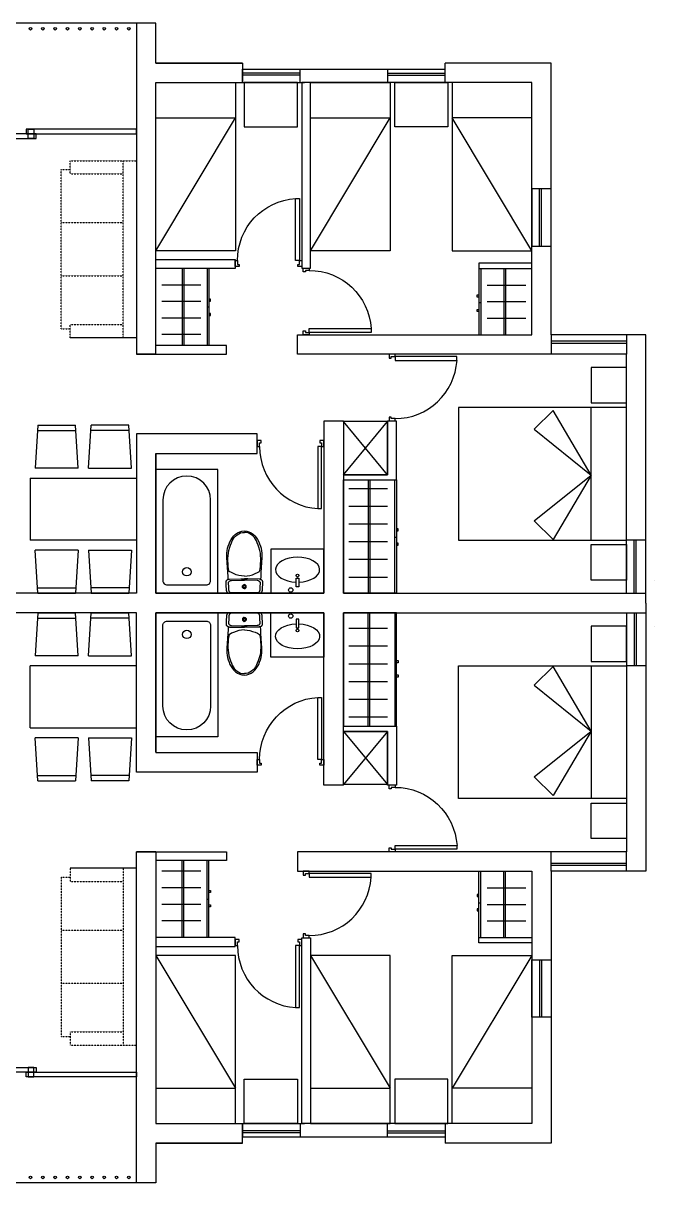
# Model space of a CAD drawing. Header units: inches. Extents: x -1960 to 5063, y 53 to 5870.
# Drawn here: x 4059 to 4773, y 2011 to 3321 of the extents above; entities that cross this region are included whole.
import ezdxf

# ---------------------------------------------------------------- set-up
doc = ezdxf.new("R2010")
doc.units = ezdxf.units.IN
doc.header["$MEASUREMENT"] = 0
doc.linetypes.add('HIDDEN', pattern=[0.375, 0.25, -0.125])
for name, color, linetype in [('01 BLOQUES MUEBLES', 1, 'Continuous'), ('01 MUROS', 7, 'Continuous'), ('01 PUERTAS Y VENTANAS', 246, 'Continuous')]:
    doc.layers.add(name, color=color, linetype=linetype)

# ---------------------------------------------------------------- blocks, each defined once
blk = doc.blocks.new('*U28')
at = {"layer": '01 PUERTAS Y VENTANAS'}
for points in [[(1557.2, 4993.3), (1560.2, 4993.3), (1560.2, 4998.2), (1562.2, 4998.2), (1562.2, 5000.8), (1557.2, 5000.8)], [(1638.2, 4915.3), (1638.2, 4993.3), (1633.5, 4993.3), (1633.5, 4915.3)], [(1638.2, 4993.3), (1641.2, 4993.3), (1641.2, 5000.8), (1636.2, 5000.8), (1636.2, 4998.2), (1638.2, 4998.2)]]:
    blk.add_lwpolyline(points, close=True, dxfattribs=at)
at = {"layer": '01 PUERTAS Y VENTANAS', "color": 8}
blk.add_arc((1638.5, 4993.4), 78.3, 180.0842, 266.3535, dxfattribs=at)
blk = doc.blocks.new('*U27')
at = {"layer": '01 PUERTAS Y VENTANAS'}
for points in [[(1648.7, 4997.8), (1648.7, 5000.8), (1641.2, 5000.8), (1641.2, 4995.8), (1643.8, 4995.8), (1643.8, 4997.8)], [(1726.7, 4997.8), (1648.7, 4997.8), (1648.7, 4993.1), (1726.7, 4993.1)], [(1648.7, 4916.8), (1648.7, 4919.8), (1643.8, 4919.8), (1643.8, 4921.8), (1641.2, 4921.8), (1641.2, 4916.8)]]:
    blk.add_lwpolyline(points, close=True, dxfattribs=at)
at = {"layer": '01 PUERTAS Y VENTANAS', "color": 8}
blk.add_arc((1648.6, 4998.1), 78.3, 270.0842, 356.3535, dxfattribs=at)
blk = doc.blocks.new('*U23')
at = {"layer": '01 PUERTAS Y VENTANAS'}
for points in [[(1557.2, 4993.3), (1560.2, 4993.3), (1560.2, 4998.2), (1562.2, 4998.2), (1562.2, 5000.8), (1557.2, 5000.8)], [(1638.2, 4915.3), (1638.2, 4993.3), (1633.5, 4993.3), (1633.5, 4915.3)], [(1638.2, 4993.3), (1641.2, 4993.3), (1641.2, 5000.8), (1636.2, 5000.8), (1636.2, 4998.2), (1638.2, 4998.2)]]:
    blk.add_lwpolyline(points, close=True, dxfattribs=at)
at = {"layer": '01 PUERTAS Y VENTANAS', "color": 8}
blk.add_arc((1638.5, 4993.4), 78.3, 180.0842, 266.3535, dxfattribs=at)

msp = doc.modelspace()

# ---------------------------------------------------------------- linework, layer by layer
at = {"color": 7, "ltscale": 4}
for p, q in [((4420.6, 2871.2), (4420.6, 2676.6)), ((4420.6, 2460), (4420.6, 2654.6))]:
    msp.add_line(p, q, dxfattribs=at)
at = {"layer": '01 BLOQUES MUEBLES', "color": 7}
for p, q in [((4308.6, 3253.6), (4308.6, 3203.6)), ((4368.6, 3253.6), (4308.6, 3253.6)), ((4368.6, 3203.6), (4368.6, 3253.6)), ((4478.6, 3203.6), (4478.6, 3253.6)), ((4478.6, 3253.6), (4538.6, 3253.6)), ((4538.6, 3253.6), (4538.6, 3203.6)), ((4308.6, 3203.6), (4368.6, 3203.6)), ((4538.6, 3203.6), (4478.6, 3203.6)), ((4186.6, 3165.3), (4186.6, 2965.3)), ((4266.5, 3043.6), (4266.5, 2956.6)), ((4268.6, 3043.6), (4268.6, 2956.6)), ((4573.6, 3043.6), (4573.6, 2968.6)), ((4575.8, 3043.6), (4575.8, 2968.6)), ((4186.6, 2965.3), (4111.6, 2965.3)), ((4657.6, 2883.2), (4636.4, 2862)), ((4700.6, 2810.2), (4657.6, 2883.2)), ((4420.6, 2870.6), (4420.6, 2810.6)), ((4470.6, 2870.6), (4420.6, 2870.6)), ((4420.6, 2810.6), (4470.6, 2870.6)), ((4470.6, 2810.6), (4420.6, 2870.6)), ((4470.6, 2810.6), (4470.6, 2870.6)), ((4075.3, 2866.6), (4072.3, 2818.1)), ((4075.3, 2866.6), (4117.8, 2866.6)), ((4075.3, 2860.6), (4117.8, 2860.6)), ((4120.9, 2818.1), (4117.8, 2866.6)), ((4132.4, 2818.1), (4135.5, 2866.6)), ((4178, 2866.6), (4135.5, 2866.6)), ((4178, 2860.6), (4135.5, 2860.6)), ((4181, 2818.1), (4178, 2866.6)), ((4636.4, 2862), (4700.6, 2810.2)), ((4120.9, 2818.1), (4072.3, 2818.1)), ((4132.4, 2818.1), (4181, 2818.1)), ((4066.6, 2806.6), (4066.6, 2736.6)), ((4066.6, 2806.6), (4186.6, 2806.6)), ((4420.6, 2810.6), (4470.6, 2810.6)), ((4420.7, 2676.6), (4420.6, 2804.6)), ((4420.6, 2804.6), (4480.6, 2804.6)), ((4480.6, 2804.6), (4480.7, 2676.6)), ((4636.4, 2758.4), (4700.6, 2810.2)), ((4700.6, 2810.2), (4657.6, 2737.2)), ((4657.6, 2737.2), (4636.4, 2758.4)), ((4293.7, 2737.3), (4295.2, 2739.5)), ((4295.2, 2739.5), (4296.9, 2741.6)), ((4296, 2737.7), (4297.3, 2739.6)), ((4296.9, 2741.6), (4298.8, 2743.4)), ((4297.3, 2739.6), (4298.8, 2741.3)), ((4298.8, 2743.4), (4301.1, 2745)), ((4298.8, 2741.3), (4300.5, 2742.7)), ((4300.5, 2742.7), (4302.4, 2743.8)), ((4301.1, 2745), (4303.4, 2746.2)), ((4302.4, 2743.8), (4304.4, 2744.8)), ((4303.4, 2746.2), (4306, 2746.9)), ((4304.4, 2744.8), (4306.5, 2745.3)), ((4306, 2746.9), (4308.7, 2747.1)), ((4306.5, 2745.3), (4308.7, 2745.4)), ((4308.7, 2747.1), (4311.3, 2746.9)), ((4310.8, 2745.3), (4308.7, 2745.4)), ((4312.9, 2744.8), (4310.8, 2745.3)), ((4311.3, 2746.9), (4313.9, 2746.2)), ((4315, 2743.8), (4312.9, 2744.8)), ((4313.9, 2746.2), (4316.3, 2745)), ((4316.9, 2742.7), (4315, 2743.8)), ((4316.3, 2745), (4318.5, 2743.4)), ((4318.6, 2741.3), (4316.9, 2742.7)), ((4318.5, 2743.4), (4320.4, 2741.6)), ((4320.1, 2739.6), (4318.6, 2741.3)), ((4321.3, 2737.7), (4320.1, 2739.6)), ((4320.4, 2741.6), (4322.2, 2739.5)), ((4322.2, 2739.5), (4323.6, 2737.2)), ((4186.6, 2736.6), (4066.6, 2736.6)), ((4120.9, 2725.2), (4072.3, 2725.2)), ((4075.3, 2676.6), (4072.3, 2725.2)), ((4120.9, 2725.2), (4117.8, 2676.6)), ((4132.4, 2725.2), (4135.5, 2676.6)), ((4132.4, 2725.2), (4181, 2725.2)), ((4181, 2725.2), (4178, 2676.6)), ((4289.3, 2724.7), (4289.8, 2727.4)), ((4289.8, 2727.4), (4290.5, 2729.9)), ((4290.5, 2729.9), (4291.4, 2732.5)), ((4290.6, 2721.8), (4291.3, 2725.1)), ((4291.3, 2725.1), (4292.2, 2728.6)), ((4291.4, 2732.5), (4292.4, 2734.9)), ((4292.2, 2728.6), (4293.1, 2731.1)), ((4292.4, 2734.9), (4293.7, 2737.3)), ((4293.1, 2731.1), (4294.1, 2733.5)), ((4294.1, 2733.5), (4295, 2735.7)), ((4295, 2735.7), (4296, 2737.7)), ((4322.3, 2735.7), (4321.3, 2737.7)), ((4323.2, 2733.5), (4322.3, 2735.7)), ((4324.2, 2731.1), (4323.2, 2733.5)), ((4323.6, 2737.2), (4324.9, 2734.9)), ((4325.1, 2728.6), (4324.2, 2731.1)), ((4324.9, 2734.9), (4325.9, 2732.4)), ((4326.1, 2725.1), (4325.1, 2728.6)), ((4325.9, 2732.4), (4326.8, 2729.9)), ((4326.8, 2721.8), (4326.1, 2725.1)), ((4326.8, 2729.9), (4327.5, 2727.4)), ((4327.5, 2727.4), (4328, 2724.7)), ((4338.6, 2726.6), (4338.6, 2676.6)), ((4398.6, 2726.6), (4338.6, 2726.6)), ((4398.6, 2676.6), (4398.6, 2726.6)), ((4288.9, 2719.4), (4289, 2722.1)), ((4288.9, 2716.7), (4288.9, 2719.4)), ((4289.2, 2711.2), (4288.9, 2716.7)), ((4289, 2722.1), (4289.3, 2724.7)), ((4290, 2716), (4290.2, 2719)), ((4290, 2713.1), (4290, 2716)), ((4290.2, 2710.1), (4290, 2713.1)), ((4290.2, 2719), (4290.6, 2721.8)), ((4327.1, 2719), (4326.8, 2721.8)), ((4327.3, 2716), (4327.1, 2719)), ((4327.1, 2710.1), (4327.3, 2713.1)), ((4327.3, 2713.1), (4327.3, 2716)), ((4328, 2724.7), (4328.3, 2722.1)), ((4328.4, 2716.7), (4328.2, 2711.2)), ((4328.3, 2722.1), (4328.4, 2719.4)), ((4328.4, 2719.4), (4328.4, 2716.7)), ((4289.7, 2705.7), (4289.2, 2711.2)), ((4290, 2700.3), (4289.7, 2705.7)), ((4290.2, 2695.7), (4290, 2700.3)), ((4290.5, 2707), (4290.2, 2710.1)), ((4290.9, 2704.1), (4290.5, 2707)), ((4291.5, 2701.4), (4290.9, 2704.1)), ((4294, 2699.9), (4291.5, 2701.4)), ((4296.3, 2698.8), (4294, 2699.9)), ((4299.4, 2697.6), (4296.3, 2698.8)), ((4317.9, 2697.6), (4321, 2698.8)), ((4321, 2698.8), (4323.4, 2699.9)), ((4323.4, 2699.9), (4325.8, 2701.4)), ((4325.8, 2701.4), (4326.4, 2704.1)), ((4326.4, 2704.1), (4326.8, 2707)), ((4326.8, 2707), (4327.1, 2710.1)), ((4327.3, 2700.2), (4327.2, 2695.7)), ((4327.6, 2705.6), (4327.3, 2700.2)), ((4328.2, 2711.2), (4327.6, 2705.6)), ((4288, 2689.8), (4288.1, 2690)), ((4288.1, 2687.8), (4288, 2689.8)), ((4288.1, 2690.3), (4288.3, 2690.6)), ((4288.1, 2690), (4288.1, 2690.3)), ((4288.2, 2685.8), (4288.1, 2687.8)), ((4288.3, 2683.9), (4288.2, 2685.8)), ((4288.3, 2690.6), (4288.5, 2690.9)), ((4288.5, 2690.9), (4288.7, 2691.2)), ((4288.7, 2691.2), (4289, 2691.5)), ((4289, 2691.5), (4289.4, 2691.7)), ((4289.4, 2691.7), (4289.7, 2692)), ((4289.7, 2692), (4290.1, 2692.2)), ((4290.1, 2692.2), (4290.3, 2692.2)), ((4290.3, 2692.2), (4290.2, 2695.7)), ((4290.3, 2692.2), (4290.8, 2692.4)), ((4290.8, 2692.4), (4291.2, 2692.6)), ((4290.8, 2688.6), (4290.9, 2688.8)), ((4290.9, 2686.9), (4290.8, 2688.6)), ((4290.9, 2689), (4291, 2689.3)), ((4290.9, 2688.8), (4290.9, 2689)), ((4291, 2685.2), (4290.9, 2686.9)), ((4291, 2689.3), (4291.2, 2689.6)), ((4291.2, 2692.6), (4291.7, 2692.7)), ((4291.2, 2689.6), (4291.4, 2689.8)), ((4291.4, 2689.8), (4291.7, 2690.1)), ((4291.7, 2692.7), (4292, 2692.7)), ((4291.7, 2690.1), (4292, 2690.3)), ((4292, 2692.7), (4304.8, 2693.1)), ((4292, 2690.3), (4292.3, 2690.5)), ((4292.3, 2690.5), (4292.6, 2690.7)), ((4292.6, 2690.7), (4292.8, 2690.7)), ((4292.8, 2690.7), (4293.2, 2690.9)), ((4293.2, 2690.9), (4293.6, 2691)), ((4293.6, 2691), (4294, 2691.1)), ((4294, 2691.1), (4294.2, 2691.2)), ((4294.2, 2691.2), (4305.3, 2691.5)), ((4302.5, 2696.8), (4299.4, 2697.6)), ((4305.5, 2696.3), (4302.5, 2696.8)), ((4304.8, 2693.1), (4308.7, 2693.1)), ((4305.3, 2691.5), (4308.7, 2691.5)), ((4308.7, 2696.1), (4305.5, 2696.3)), ((4306.9, 2685.5), (4307.3, 2685.9)), ((4307.3, 2685.9), (4307.7, 2686.1)), ((4307.7, 2686.1), (4308.1, 2686.3)), ((4308.1, 2686.3), (4308.6, 2686.4)), ((4308.7, 2696.1), (4311.8, 2696.3)), ((4312.5, 2693.1), (4308.7, 2693.1)), ((4312, 2691.5), (4308.7, 2691.5)), ((4309.2, 2686.3), (4308.6, 2686.4)), ((4309.6, 2686.1), (4309.2, 2686.3)), ((4310, 2685.9), (4309.6, 2686.1)), ((4310.4, 2685.5), (4310, 2685.9)), ((4311.8, 2696.3), (4314.8, 2696.8)), ((4323.1, 2691.2), (4312, 2691.5)), ((4325.3, 2692.7), (4312.5, 2693.1)), ((4314.8, 2696.8), (4317.9, 2697.6)), ((4323.3, 2691.1), (4323.1, 2691.2)), ((4323.7, 2691), (4323.3, 2691.1)), ((4324.1, 2690.9), (4323.7, 2691)), ((4324.5, 2690.7), (4324.1, 2690.9)), ((4324.5, 2690.7), (4324.7, 2690.7)), ((4324.7, 2690.7), (4325, 2690.5)), ((4325, 2690.5), (4325.3, 2690.3)), ((4325.6, 2692.7), (4325.3, 2692.7)), ((4325.3, 2690.3), (4325.6, 2690.1)), ((4326.1, 2692.6), (4325.6, 2692.7)), ((4325.6, 2690.1), (4325.9, 2689.8)), ((4325.9, 2689.8), (4326.1, 2689.5)), ((4326.5, 2692.4), (4326.1, 2692.6)), ((4326.1, 2689.5), (4326.3, 2689.3)), ((4326.3, 2689.3), (4326.4, 2689)), ((4326.4, 2686.9), (4326.3, 2685.2)), ((4326.4, 2689), (4326.4, 2688.8)), ((4326.4, 2688.8), (4326.5, 2688.6)), ((4326.5, 2688.6), (4326.4, 2686.9)), ((4327, 2692.2), (4326.5, 2692.4)), ((4327.2, 2695.7), (4327, 2692.2)), ((4327, 2692.2), (4327.2, 2692.2)), ((4327.2, 2692.2), (4327.6, 2692)), ((4327.6, 2692), (4327.9, 2691.7)), ((4327.9, 2691.7), (4328.3, 2691.5)), ((4328.3, 2691.5), (4328.6, 2691.2)), ((4328.6, 2691.2), (4328.8, 2690.9)), ((4328.8, 2690.9), (4329, 2690.6)), ((4329, 2690.6), (4329.2, 2690.3)), ((4329.1, 2685.8), (4329, 2683.9)), ((4329.2, 2687.8), (4329.1, 2685.8)), ((4329.2, 2690.3), (4329.2, 2690)), ((4329.2, 2690), (4329.3, 2689.8)), ((4329.3, 2689.8), (4329.2, 2687.8)), ((4367.3, 2683.8), (4367.3, 2693.8)), ((4367.3, 2693.8), (4370.3, 2693.8)), ((4370.3, 2693.8), (4370.3, 2683.8)), ((4075.3, 2682.7), (4117.8, 2682.7)), ((4075.3, 2676.6), (4117.8, 2676.6)), ((4178, 2682.7), (4135.5, 2682.7)), ((4135.5, 2676.6), (4178, 2676.6)), ((4288.4, 2681.9), (4288.3, 2683.9)), ((4288.5, 2679.9), (4288.4, 2681.9)), ((4288.5, 2679.6), (4288.5, 2679.9)), ((4288.6, 2679.3), (4288.5, 2679.6)), ((4288.7, 2679), (4288.6, 2679.3)), ((4288.8, 2678.7), (4288.7, 2679)), ((4289, 2678.4), (4288.8, 2678.7)), ((4289.1, 2678.1), (4289, 2678.4)), ((4289.3, 2677.7), (4289.1, 2678.1)), ((4289.6, 2677.4), (4289.3, 2677.7)), ((4290, 2677.1), (4289.6, 2677.4)), ((4290.3, 2676.9), (4290, 2677.1)), ((4290.6, 2676.8), (4290.3, 2676.9)), ((4291, 2676.7), (4290.6, 2676.8)), ((4291.1, 2683.5), (4291, 2685.2)), ((4291.3, 2676.7), (4291, 2676.7)), ((4291.1, 2681.8), (4291.1, 2683.5)), ((4291.2, 2680.1), (4291.1, 2681.8)), ((4291.3, 2679.8), (4291.2, 2680.1)), ((4291.3, 2679.6), (4291.3, 2679.8)), ((4291.4, 2679.3), (4291.3, 2679.6)), ((4291.6, 2676.7), (4291.3, 2676.7)), ((4291.5, 2679.1), (4291.4, 2679.3)), ((4291.6, 2678.8), (4291.5, 2679.1)), ((4291.8, 2678.5), (4291.6, 2678.8)), ((4291.9, 2676.6), (4291.6, 2676.7)), ((4292, 2678.2), (4291.8, 2678.5)), ((4308.6, 2676.6), (4291.9, 2676.6)), ((4292.2, 2677.9), (4292, 2678.2)), ((4292.5, 2677.6), (4292.2, 2677.9)), ((4292.8, 2677.4), (4292.5, 2677.6)), ((4293.1, 2677.3), (4292.8, 2677.4)), ((4293.4, 2677.3), (4293.1, 2677.3)), ((4293.6, 2677.3), (4293.4, 2677.3)), ((4293.9, 2677.3), (4293.6, 2677.3)), ((4294.2, 2677.2), (4293.9, 2677.3)), ((4308.6, 2677.2), (4294.2, 2677.2)), ((4306.4, 2684.1), (4306.5, 2684.6)), ((4306.5, 2683.6), (4306.4, 2684.1)), ((4306.5, 2684.6), (4306.6, 2685.1)), ((4306.6, 2683.2), (4306.5, 2683.6)), ((4306.6, 2685.1), (4306.9, 2685.5)), ((4306.9, 2682.7), (4306.6, 2683.2)), ((4307.3, 2682.4), (4306.9, 2682.7)), ((4307.7, 2682.1), (4307.3, 2682.4)), ((4307.4, 2684.5), (4307.6, 2684.8)), ((4307.4, 2684.1), (4307.4, 2684.5)), ((4307.4, 2683.8), (4307.4, 2684.1)), ((4307.6, 2683.4), (4307.4, 2683.8)), ((4307.6, 2684.8), (4307.9, 2685.1)), ((4307.9, 2683.1), (4307.6, 2683.4)), ((4308.1, 2681.9), (4307.7, 2682.1)), ((4307.9, 2685.1), (4308.2, 2685.3)), ((4308.3, 2682.9), (4307.9, 2683.1)), ((4308.6, 2681.9), (4308.1, 2681.9)), ((4308.2, 2685.3), (4308.6, 2685.4)), ((4308.6, 2682.9), (4308.3, 2682.9)), ((4308.6, 2682.9), (4309, 2682.9)), ((4308.6, 2681.9), (4309.2, 2681.9)), ((4323.1, 2677.2), (4308.6, 2677.2)), ((4325.4, 2676.6), (4308.6, 2676.6)), ((4309.1, 2685.3), (4308.6, 2685.4)), ((4309, 2682.9), (4309.4, 2683.1)), ((4309.4, 2685.1), (4309.1, 2685.3)), ((4309.2, 2681.9), (4309.6, 2682.1)), ((4309.7, 2684.8), (4309.4, 2685.1)), ((4309.4, 2683.1), (4309.7, 2683.4)), ((4309.6, 2682.1), (4310, 2682.4)), ((4309.9, 2684.5), (4309.7, 2684.8)), ((4309.7, 2683.4), (4309.9, 2683.8)), ((4309.9, 2684.1), (4309.9, 2684.5)), ((4309.9, 2683.8), (4309.9, 2684.1)), ((4310, 2682.4), (4310.4, 2682.7)), ((4310.7, 2685.1), (4310.4, 2685.5)), ((4310.4, 2682.7), (4310.7, 2683.2)), ((4310.8, 2684.6), (4310.7, 2685.1)), ((4310.7, 2683.2), (4310.8, 2683.6)), ((4310.9, 2684.1), (4310.8, 2684.6)), ((4310.8, 2683.6), (4310.9, 2684.1)), ((4323.4, 2677.2), (4323.1, 2677.2)), ((4323.7, 2677.3), (4323.4, 2677.2)), ((4323.9, 2677.3), (4323.7, 2677.3)), ((4324.2, 2677.3), (4323.9, 2677.3)), ((4324.5, 2677.4), (4324.2, 2677.3)), ((4324.8, 2677.6), (4324.5, 2677.4)), ((4325.1, 2677.9), (4324.8, 2677.6)), ((4325.3, 2678.2), (4325.1, 2677.9)), ((4325.5, 2678.5), (4325.3, 2678.2)), ((4325.7, 2676.6), (4325.4, 2676.6)), ((4325.7, 2678.8), (4325.5, 2678.5)), ((4325.8, 2679), (4325.7, 2678.8)), ((4326, 2676.7), (4325.7, 2676.6)), ((4325.9, 2679.3), (4325.8, 2679)), ((4326, 2679.6), (4325.9, 2679.3)), ((4326.1, 2680.1), (4326, 2679.8)), ((4326, 2679.8), (4326, 2679.6)), ((4326.3, 2676.7), (4326, 2676.7)), ((4326.2, 2681.8), (4326.1, 2680.1)), ((4326.3, 2685.2), (4326.2, 2683.5)), ((4326.2, 2683.5), (4326.2, 2681.8)), ((4326.7, 2676.7), (4326.3, 2676.7)), ((4327, 2676.9), (4326.7, 2676.7)), ((4327.3, 2677.1), (4327, 2676.9)), ((4327.7, 2677.4), (4327.3, 2677.1)), ((4328, 2677.7), (4327.7, 2677.4)), ((4328.2, 2678.1), (4328, 2677.7)), ((4328.3, 2678.4), (4328.2, 2678.1)), ((4328.5, 2678.7), (4328.3, 2678.4)), ((4328.6, 2679), (4328.5, 2678.7)), ((4328.7, 2679.3), (4328.6, 2679)), ((4328.8, 2679.6), (4328.7, 2679.3)), ((4328.9, 2681.9), (4328.8, 2679.9)), ((4328.8, 2679.9), (4328.8, 2679.6)), ((4329, 2683.9), (4328.9, 2681.9)), ((4338.6, 2676.6), (4398.6, 2676.6)), ((4368.8, 2683.8), (4367.3, 2683.8)), ((4370.3, 2683.8), (4368.8, 2683.8)), ((4480.7, 2676.6), (4420.7, 2676.6)), ((4075.3, 2654.6), (4072.3, 2606.1)), ((4075.3, 2654.6), (4117.8, 2654.6)), ((4075.3, 2648.6), (4117.8, 2648.6)), ((4120.9, 2606.1), (4117.8, 2654.6)), ((4132.4, 2606.1), (4135.5, 2654.6)), ((4135.5, 2654.6), (4178, 2654.6)), ((4178, 2648.6), (4135.5, 2648.6)), ((4181, 2606.1), (4178, 2654.6)), ((4288.3, 2647.4), (4288.2, 2645.4)), ((4288.4, 2649.4), (4288.3, 2647.4)), ((4288.5, 2651.3), (4288.4, 2649.4)), ((4288.6, 2651.9), (4288.5, 2651.6)), ((4288.5, 2651.6), (4288.5, 2651.3)), ((4288.7, 2652.2), (4288.6, 2651.9)), ((4288.8, 2652.5), (4288.7, 2652.2)), ((4289, 2652.8), (4288.8, 2652.5)), ((4289.1, 2653.2), (4289, 2652.8)), ((4289.3, 2653.5), (4289.1, 2653.2)), ((4289.6, 2653.8), (4289.3, 2653.5)), ((4290, 2654.2), (4289.6, 2653.8)), ((4290.3, 2654.4), (4290, 2654.2)), ((4290.6, 2654.5), (4290.3, 2654.4)), ((4291, 2654.6), (4290.6, 2654.5)), ((4291.3, 2654.6), (4291, 2654.6)), ((4291.1, 2647.8), (4291, 2646.1)), ((4291.2, 2651.2), (4291.1, 2649.5)), ((4291.1, 2649.5), (4291.1, 2647.8)), ((4291.3, 2651.4), (4291.2, 2651.2)), ((4291.6, 2654.6), (4291.3, 2654.6)), ((4291.4, 2651.9), (4291.3, 2651.7)), ((4291.3, 2651.7), (4291.3, 2651.4)), ((4291.5, 2652.2), (4291.4, 2651.9)), ((4291.6, 2652.5), (4291.5, 2652.2)), ((4291.9, 2654.6), (4291.6, 2654.6)), ((4291.8, 2652.8), (4291.6, 2652.5)), ((4292, 2653.1), (4291.8, 2652.8)), ((4308.6, 2654.6), (4291.9, 2654.6)), ((4292.2, 2653.3), (4292, 2653.1)), ((4292.5, 2653.6), (4292.2, 2653.3)), ((4292.8, 2653.8), (4292.5, 2653.6)), ((4293.1, 2653.9), (4292.8, 2653.8)), ((4293.4, 2654), (4293.1, 2653.9)), ((4293.6, 2654), (4293.4, 2654)), ((4293.9, 2654), (4293.6, 2654)), ((4294.2, 2654), (4293.9, 2654)), ((4308.6, 2654), (4294.2, 2654)), ((4306.5, 2647.6), (4306.4, 2647.1)), ((4306.4, 2647.1), (4306.5, 2646.6)), ((4306.6, 2648.1), (4306.5, 2647.6)), ((4306.5, 2646.6), (4306.6, 2646.2)), ((4306.9, 2648.5), (4306.6, 2648.1)), ((4307.3, 2648.9), (4306.9, 2648.5)), ((4307.7, 2649.1), (4307.3, 2648.9)), ((4307.6, 2647.9), (4307.4, 2647.5)), ((4307.4, 2647.5), (4307.4, 2647.1)), ((4307.4, 2647.1), (4307.4, 2646.7)), ((4307.4, 2646.7), (4307.6, 2646.4)), ((4307.9, 2648.1), (4307.6, 2647.9)), ((4307.6, 2646.4), (4307.9, 2646.1)), ((4308.1, 2649.3), (4307.7, 2649.1)), ((4308.3, 2648.3), (4307.9, 2648.1)), ((4308.6, 2649.4), (4308.1, 2649.3)), ((4308.6, 2648.4), (4308.3, 2648.3)), ((4325.4, 2654.6), (4308.6, 2654.6)), ((4323.1, 2654), (4308.6, 2654)), ((4308.6, 2649.4), (4309.2, 2649.3)), ((4308.6, 2648.4), (4309, 2648.3)), ((4309, 2648.3), (4309.4, 2648.1)), ((4309.2, 2649.3), (4309.6, 2649.1)), ((4309.4, 2648.1), (4309.7, 2647.9)), ((4309.7, 2646.4), (4309.4, 2646.1)), ((4309.6, 2649.1), (4310, 2648.9)), ((4309.7, 2647.9), (4309.9, 2647.5)), ((4309.9, 2646.7), (4309.7, 2646.4)), ((4309.9, 2647.5), (4309.9, 2647.1)), ((4309.9, 2647.1), (4309.9, 2646.7)), ((4310, 2648.9), (4310.4, 2648.5)), ((4310.4, 2648.5), (4310.7, 2648.1)), ((4310.7, 2648.1), (4310.8, 2647.6)), ((4310.8, 2646.6), (4310.7, 2646.2)), ((4310.8, 2647.6), (4310.9, 2647.1)), ((4310.9, 2647.1), (4310.8, 2646.6)), ((4323.4, 2654), (4323.1, 2654)), ((4323.7, 2654), (4323.4, 2654)), ((4323.9, 2654), (4323.7, 2654)), ((4324.2, 2653.9), (4323.9, 2654)), ((4324.5, 2653.8), (4324.2, 2653.9)), ((4324.8, 2653.6), (4324.5, 2653.8)), ((4325.1, 2653.3), (4324.8, 2653.6)), ((4325.3, 2653.1), (4325.1, 2653.3)), ((4325.5, 2652.8), (4325.3, 2653.1)), ((4325.7, 2654.6), (4325.4, 2654.6)), ((4325.7, 2652.5), (4325.5, 2652.8)), ((4326, 2654.6), (4325.7, 2654.6)), ((4325.8, 2652.2), (4325.7, 2652.5)), ((4325.9, 2651.9), (4325.8, 2652.2)), ((4326, 2651.7), (4325.9, 2651.9)), ((4326.3, 2654.6), (4326, 2654.6)), ((4326, 2651.4), (4326, 2651.7)), ((4326.1, 2651.2), (4326, 2651.4)), ((4326.2, 2649.5), (4326.1, 2651.2)), ((4326.2, 2647.8), (4326.2, 2649.5)), ((4326.3, 2646.1), (4326.2, 2647.8)), ((4326.7, 2654.5), (4326.3, 2654.6)), ((4327, 2654.4), (4326.7, 2654.5)), ((4327.3, 2654.2), (4327, 2654.4)), ((4327.7, 2653.8), (4327.3, 2654.2)), ((4328, 2653.5), (4327.7, 2653.8)), ((4328.2, 2653.2), (4328, 2653.5)), ((4328.3, 2652.8), (4328.2, 2653.2)), ((4328.5, 2652.5), (4328.3, 2652.8)), ((4328.6, 2652.2), (4328.5, 2652.5)), ((4328.7, 2651.9), (4328.6, 2652.2)), ((4328.8, 2651.6), (4328.7, 2651.9)), ((4328.8, 2651.3), (4328.8, 2651.6)), ((4328.9, 2649.4), (4328.8, 2651.3)), ((4329, 2647.4), (4328.9, 2649.4)), ((4329.1, 2645.4), (4329, 2647.4)), ((4338.6, 2604.6), (4338.6, 2654.6)), ((4338.6, 2654.6), (4398.6, 2654.6)), ((4368.8, 2647.4), (4367.3, 2647.4)), ((4367.3, 2647.4), (4367.3, 2637.4)), ((4370.3, 2647.4), (4368.8, 2647.4)), ((4370.3, 2637.4), (4370.3, 2647.4)), ((4398.6, 2654.6), (4398.6, 2604.6)), ((4420.7, 2654.6), (4420.6, 2526.6)), ((4480.7, 2654.6), (4420.7, 2654.6)), ((4480.6, 2526.6), (4480.7, 2654.6)), ((4288.1, 2643.5), (4288, 2641.5)), ((4288, 2641.5), (4288.1, 2641.2)), ((4288.2, 2645.4), (4288.1, 2643.5)), ((4288.1, 2641.2), (4288.1, 2641)), ((4288.1, 2641), (4288.3, 2640.7)), ((4288.3, 2640.7), (4288.5, 2640.4)), ((4288.5, 2640.4), (4288.7, 2640.1)), ((4288.7, 2640.1), (4289, 2639.8)), ((4289, 2639.8), (4289.4, 2639.5)), ((4289.4, 2639.5), (4289.7, 2639.3)), ((4289.7, 2639.3), (4290.1, 2639.1)), ((4290.2, 2635.5), (4290, 2631)), ((4290.1, 2639.1), (4290.3, 2639)), ((4290.3, 2639), (4290.2, 2635.5)), ((4290.3, 2639), (4290.8, 2638.8)), ((4290.9, 2644.4), (4290.8, 2642.7)), ((4290.8, 2642.7), (4290.9, 2642.5)), ((4290.8, 2638.8), (4291.2, 2638.7)), ((4291, 2646.1), (4290.9, 2644.4)), ((4290.9, 2642.5), (4290.9, 2642.2)), ((4290.9, 2642.2), (4291, 2642)), ((4291, 2642), (4291.2, 2641.7)), ((4291.2, 2641.7), (4291.4, 2641.4)), ((4291.2, 2638.7), (4291.7, 2638.6)), ((4291.4, 2641.4), (4291.7, 2641.2)), ((4291.7, 2641.2), (4292, 2641)), ((4291.7, 2638.6), (4292, 2638.5)), ((4292, 2641), (4292.3, 2640.8)), ((4292, 2638.5), (4304.8, 2638.2)), ((4292.3, 2640.8), (4292.6, 2640.6)), ((4292.6, 2640.6), (4292.8, 2640.5)), ((4292.8, 2640.5), (4293.2, 2640.4)), ((4293.2, 2640.4), (4293.6, 2640.2)), ((4293.6, 2640.2), (4294, 2640.1)), ((4294, 2640.1), (4294.2, 2640.1)), ((4294.2, 2640.1), (4305.3, 2639.8)), ((4299.4, 2633.6), (4296.3, 2632.4)), ((4302.5, 2634.5), (4299.4, 2633.6)), ((4305.5, 2635), (4302.5, 2634.5)), ((4304.8, 2638.2), (4308.7, 2638.2)), ((4305.3, 2639.8), (4308.7, 2639.8)), ((4308.7, 2635.2), (4305.5, 2635)), ((4306.6, 2646.2), (4306.9, 2645.8)), ((4306.9, 2645.8), (4307.3, 2645.4)), ((4307.3, 2645.4), (4307.7, 2645.1)), ((4307.7, 2645.1), (4308.1, 2644.9)), ((4307.9, 2646.1), (4308.2, 2645.9)), ((4308.1, 2644.9), (4308.6, 2644.9)), ((4308.2, 2645.9), (4308.6, 2645.9)), ((4309.1, 2645.9), (4308.6, 2645.9)), ((4309.2, 2644.9), (4308.6, 2644.9)), ((4312, 2639.8), (4308.7, 2639.8)), ((4312.5, 2638.2), (4308.7, 2638.2)), ((4308.7, 2635.2), (4311.8, 2635)), ((4309.4, 2646.1), (4309.1, 2645.9)), ((4309.6, 2645.1), (4309.2, 2644.9)), ((4310, 2645.4), (4309.6, 2645.1)), ((4310.4, 2645.8), (4310, 2645.4)), ((4310.7, 2646.2), (4310.4, 2645.8)), ((4311.8, 2635), (4314.8, 2634.5)), ((4323.1, 2640.1), (4312, 2639.8)), ((4325.3, 2638.5), (4312.5, 2638.2)), ((4314.8, 2634.5), (4317.9, 2633.6)), ((4317.9, 2633.6), (4321, 2632.5)), ((4323.3, 2640.1), (4323.1, 2640.1)), ((4323.7, 2640.2), (4323.3, 2640.1)), ((4324.1, 2640.4), (4323.7, 2640.2)), ((4324.5, 2640.5), (4324.1, 2640.4)), ((4324.5, 2640.5), (4324.7, 2640.6)), ((4324.7, 2640.6), (4325, 2640.8)), ((4325, 2640.8), (4325.3, 2641)), ((4325.3, 2641), (4325.6, 2641.2)), ((4325.6, 2638.6), (4325.3, 2638.5)), ((4325.6, 2641.2), (4325.9, 2641.5)), ((4326.1, 2638.7), (4325.6, 2638.6)), ((4325.9, 2641.5), (4326.1, 2641.7)), ((4326.1, 2641.7), (4326.3, 2642)), ((4326.5, 2638.8), (4326.1, 2638.7)), ((4326.4, 2644.4), (4326.3, 2646.1)), ((4326.3, 2642), (4326.4, 2642.2)), ((4326.5, 2642.7), (4326.4, 2644.4)), ((4326.4, 2642.5), (4326.5, 2642.7)), ((4326.4, 2642.2), (4326.4, 2642.5)), ((4327, 2639), (4326.5, 2638.8)), ((4327, 2639), (4327.2, 2639.1)), ((4327.2, 2635.5), (4327, 2639)), ((4327.2, 2639.1), (4327.6, 2639.3)), ((4327.3, 2631), (4327.2, 2635.5)), ((4327.6, 2639.3), (4327.9, 2639.5)), ((4327.9, 2639.5), (4328.3, 2639.8)), ((4328.3, 2639.8), (4328.6, 2640.1)), ((4328.6, 2640.1), (4328.8, 2640.4)), ((4328.8, 2640.4), (4329, 2640.7)), ((4329, 2640.7), (4329.2, 2641)), ((4329.2, 2643.5), (4329.1, 2645.4)), ((4329.3, 2641.5), (4329.2, 2643.5)), ((4329.2, 2641.3), (4329.3, 2641.5)), ((4329.2, 2641), (4329.2, 2641.3)), ((4367.3, 2637.4), (4370.3, 2637.4)), ((4289.2, 2620.1), (4288.9, 2614.5)), ((4289.7, 2625.6), (4289.2, 2620.1)), ((4290, 2631), (4289.7, 2625.6)), ((4290.2, 2621.2), (4290, 2618.2)), ((4290.5, 2624.3), (4290.2, 2621.2)), ((4290.9, 2627.1), (4290.5, 2624.3)), ((4291.5, 2629.8), (4290.9, 2627.1)), ((4294, 2631.4), (4291.5, 2629.8)), ((4296.3, 2632.4), (4294, 2631.4)), ((4321, 2632.5), (4323.4, 2631.4)), ((4323.4, 2631.4), (4325.8, 2629.9)), ((4325.8, 2629.9), (4326.4, 2627.1)), ((4326.4, 2627.1), (4326.8, 2624.3)), ((4326.8, 2624.3), (4327.1, 2621.2)), ((4327.1, 2621.2), (4327.3, 2618.2)), ((4327.6, 2625.6), (4327.3, 2631)), ((4328.2, 2620.1), (4327.6, 2625.6)), ((4328.4, 2614.5), (4328.2, 2620.1)), ((4288.9, 2614.5), (4288.9, 2611.8)), ((4288.9, 2611.8), (4289, 2609.2)), ((4289, 2609.2), (4289.3, 2606.5)), ((4290, 2618.2), (4290, 2615.3)), ((4290, 2615.3), (4290.2, 2612.3)), ((4290.2, 2612.3), (4290.6, 2609.5)), ((4290.6, 2609.5), (4291.3, 2606.1)), ((4326.8, 2609.5), (4326.1, 2606.1)), ((4327.1, 2612.3), (4326.8, 2609.5)), ((4327.3, 2615.3), (4327.1, 2612.3)), ((4327.3, 2618.2), (4327.3, 2615.3)), ((4328, 2606.5), (4328.3, 2609.2)), ((4328.3, 2609.2), (4328.4, 2611.8)), ((4328.4, 2611.8), (4328.4, 2614.5)), ((4066.6, 2524.6), (4066.6, 2594.6)), ((4186.6, 2594.6), (4066.6, 2594.6)), ((4120.9, 2606.1), (4072.3, 2606.1)), ((4132.4, 2606.1), (4181, 2606.1)), ((4289.3, 2606.5), (4289.8, 2603.9)), ((4289.8, 2603.9), (4290.5, 2601.3)), ((4290.5, 2601.3), (4291.4, 2598.8)), ((4291.3, 2606.1), (4292.2, 2602.6)), ((4291.4, 2598.8), (4292.4, 2596.3)), ((4292.2, 2602.6), (4293.1, 2600.2)), ((4292.4, 2596.3), (4293.7, 2594)), ((4293.1, 2600.2), (4294.1, 2597.7)), ((4293.7, 2594), (4295.2, 2591.8)), ((4294.1, 2597.7), (4295, 2595.5)), ((4295, 2595.5), (4296, 2593.6)), ((4322.3, 2595.6), (4321.3, 2593.6)), ((4322.2, 2591.8), (4323.6, 2594)), ((4323.2, 2597.7), (4322.3, 2595.6)), ((4324.2, 2600.2), (4323.2, 2597.7)), ((4323.6, 2594), (4324.9, 2596.3)), ((4325.1, 2602.6), (4324.2, 2600.2)), ((4324.9, 2596.3), (4325.9, 2598.8)), ((4326.1, 2606.1), (4325.1, 2602.6)), ((4325.9, 2598.8), (4326.8, 2601.3)), ((4326.8, 2601.3), (4327.5, 2603.9)), ((4327.5, 2603.9), (4328, 2606.5)), ((4398.6, 2604.6), (4338.6, 2604.6)), ((4657.6, 2594), (4636.4, 2572.8)), ((4700.6, 2521), (4657.6, 2594)), ((4295.2, 2591.8), (4296.9, 2589.7)), ((4296, 2593.6), (4297.3, 2591.6)), ((4296.9, 2589.7), (4298.8, 2587.9)), ((4297.3, 2591.6), (4298.8, 2590)), ((4298.8, 2590), (4300.5, 2588.5)), ((4298.8, 2587.9), (4301.1, 2586.3)), ((4300.5, 2588.5), (4302.4, 2587.4)), ((4301.1, 2586.3), (4303.4, 2585.1)), ((4302.4, 2587.4), (4304.4, 2586.5)), ((4303.4, 2585.1), (4306, 2584.4)), ((4304.4, 2586.5), (4306.5, 2586)), ((4306, 2584.4), (4308.7, 2584.1)), ((4306.5, 2586), (4308.7, 2585.8)), ((4310.8, 2586), (4308.7, 2585.8)), ((4308.7, 2584.1), (4311.3, 2584.4)), ((4312.9, 2586.5), (4310.8, 2586)), ((4311.3, 2584.4), (4313.9, 2585.1)), ((4315, 2587.4), (4312.9, 2586.5)), ((4313.9, 2585.1), (4316.3, 2586.3)), ((4316.9, 2588.5), (4315, 2587.4)), ((4316.3, 2586.3), (4318.5, 2587.9)), ((4318.6, 2590), (4316.9, 2588.5)), ((4318.5, 2587.9), (4320.4, 2589.7)), ((4320.1, 2591.7), (4318.6, 2590)), ((4321.3, 2593.6), (4320.1, 2591.7)), ((4320.4, 2589.7), (4322.2, 2591.8)), ((4636.4, 2572.8), (4700.6, 2521)), ((4066.6, 2524.6), (4186.6, 2524.6)), ((4420.6, 2526.6), (4480.6, 2526.6)), ((4420.6, 2460.6), (4420.6, 2520.6)), ((4420.6, 2520.6), (4470.6, 2520.6)), ((4420.6, 2520.6), (4470.6, 2460.6)), ((4470.6, 2520.6), (4420.6, 2460.6)), ((4470.6, 2520.6), (4470.6, 2460.6)), ((4636.4, 2469.3), (4700.6, 2521)), ((4700.6, 2521), (4657.6, 2448)), ((4120.9, 2513.2), (4072.3, 2513.2)), ((4075.3, 2464.6), (4072.3, 2513.2)), ((4120.9, 2513.2), (4117.8, 2464.6)), ((4132.4, 2513.2), (4135.5, 2464.6)), ((4132.4, 2513.2), (4181, 2513.2)), ((4181, 2513.2), (4178, 2464.6)), ((4075.3, 2470.7), (4117.8, 2470.7)), ((4075.3, 2464.6), (4117.8, 2464.6)), ((4178, 2470.7), (4135.5, 2470.7)), ((4178, 2464.6), (4135.5, 2464.6)), ((4657.6, 2448), (4636.4, 2469.3)), ((4470.6, 2460.6), (4420.6, 2460.6)), ((4266.5, 2287.6), (4266.5, 2374.6)), ((4268.6, 2287.6), (4268.6, 2374.6)), ((4186.6, 2366), (4111.6, 2366)), ((4186.6, 2166), (4186.6, 2366)), ((4573.6, 2287.6), (4573.6, 2362.6)), ((4575.8, 2287.6), (4575.8, 2362.6)), ((4308.6, 2077.6), (4308.6, 2127.6)), ((4308.6, 2127.6), (4368.6, 2127.6)), ((4368.6, 2127.6), (4368.6, 2077.6)), ((4538.6, 2127.6), (4478.6, 2127.6)), ((4478.6, 2127.6), (4478.6, 2077.6)), ((4538.6, 2077.6), (4538.6, 2127.6)), ((4368.6, 2077.6), (4308.6, 2077.6)), ((4478.6, 2077.6), (4538.6, 2077.6))]:
    msp.add_line(p, q, dxfattribs=at)
at = {"layer": '01 BLOQUES MUEBLES', "color": 7, "ltscale": 25}
for p, q in [((4208.6, 3063.6), (4298.6, 3213.6)), ((4383.6, 3063.6), (4473.6, 3213.6)), ((4633.6, 3063.6), (4543.6, 3213.6)), ((4208.6, 2267.6), (4298.6, 2117.6)), ((4383.6, 2267.6), (4473.6, 2117.6)), ((4633.6, 2267.6), (4543.6, 2117.6))]:
    msp.add_line(p, q, dxfattribs=at)
at = {"layer": '01 BLOQUES MUEBLES', "color": 7, "linetype": 'HIDDEN', "ltscale": 0.01}
for p, q in [((4111.6, 3150.3), (4111.6, 3165.3)), ((4111.6, 3165.3), (4186.6, 3165.3)), ((4171.6, 2965.3), (4171.6, 3165.3)), ((4101.6, 2975.3), (4101.6, 3155.3)), ((4101.6, 3155.3), (4111.6, 3155.3)), ((4111.6, 3150.3), (4171.6, 3150.3)), ((4101.6, 3095.3), (4171.6, 3095.3)), ((4101.6, 3035.3), (4171.6, 3035.3)), ((4101.6, 2975.3), (4111.6, 2975.3)), ((4111.6, 2965.3), (4111.6, 2980.3)), ((4111.6, 2980.3), (4171.6, 2980.3)), ((4111.6, 2366), (4111.6, 2351)), ((4171.6, 2366), (4171.6, 2166)), ((4101.6, 2356), (4111.6, 2356)), ((4101.6, 2356), (4101.6, 2176)), ((4111.6, 2351), (4171.6, 2351)), ((4101.6, 2296), (4171.6, 2296)), ((4101.6, 2236), (4171.6, 2236)), ((4101.6, 2176), (4111.6, 2176)), ((4111.6, 2181), (4171.6, 2181)), ((4111.6, 2181), (4111.6, 2166)), ((4111.6, 2166), (4186.6, 2166))]:
    msp.add_line(p, q, dxfattribs=at)
at = {"layer": '01 BLOQUES MUEBLES', "color": 7, "ltscale": 9}
for p, q in [((4238.3, 3043.6), (4238.3, 2956.6)), ((4240.4, 3043.6), (4240.4, 2956.6)), ((4601.9, 3043.6), (4601.9, 2968.6)), ((4604, 3043.6), (4604, 2968.6)), ((4259.3, 3024.8), (4215.5, 3024.8)), ((4571.8, 3011.2), (4571.8, 3013.6)), ((4571.8, 3013.6), (4573.8, 3013.6)), ((4573.8, 3013.6), (4573.8, 3011.2)), ((4583, 3024.8), (4626.8, 3024.8)), ((4259.3, 3006.1), (4215.5, 3006.1)), ((4266.5, 3000.1), (4268.5, 3000.1)), ((4270.5, 3008.9), (4268.5, 3008.9)), ((4268.5, 3008.9), (4268.5, 3006.5)), ((4268.5, 3006.5), (4270.5, 3006.5)), ((4270.5, 3006.5), (4270.5, 3008.9)), ((4573.8, 3011.2), (4571.8, 3011.2)), ((4575.8, 3004.8), (4573.8, 3004.8)), ((4583, 3006.1), (4626.8, 3006.1)), ((4259.3, 2987.5), (4215.5, 2987.5)), ((4270.5, 2992.7), (4268.5, 2992.7)), ((4268.5, 2992.7), (4268.5, 2990.3)), ((4268.5, 2990.3), (4270.5, 2990.3)), ((4270.5, 2990.3), (4270.5, 2992.7)), ((4571.8, 2994.9), (4571.8, 2997.3)), ((4571.8, 2997.3), (4573.8, 2997.3)), ((4573.8, 2994.9), (4571.8, 2994.9)), ((4573.8, 2997.3), (4573.8, 2994.9)), ((4583, 2987.5), (4626.8, 2987.5)), ((4259.3, 2968.8), (4215.5, 2968.8)), ((4448.6, 2804.6), (4448.6, 2676.6)), ((4450.7, 2804.6), (4450.7, 2676.6)), ((4478.6, 2676.6), (4478.6, 2804.6)), ((4470.5, 2794.6), (4426.7, 2794.6)), ((4470.5, 2774.6), (4426.7, 2774.6)), ((4470.5, 2754.6), (4426.7, 2754.6)), ((4478.6, 2740.1), (4480.6, 2740.1)), ((4482.6, 2749.4), (4480.6, 2749.4)), ((4480.6, 2749.4), (4480.6, 2747)), ((4480.6, 2747), (4482.6, 2747)), ((4482.6, 2747), (4482.6, 2749.4)), ((4470.5, 2734.6), (4426.7, 2734.6)), ((4482.6, 2733.2), (4480.6, 2733.2)), ((4480.6, 2733.2), (4480.6, 2730.8)), ((4480.6, 2730.8), (4482.6, 2730.8)), ((4482.6, 2730.8), (4482.6, 2733.2)), ((4470.5, 2714.6), (4426.7, 2714.6)), ((4470.5, 2694.6), (4426.7, 2694.6)), ((4278.6, 2676.6), (4278.6, 2676.6)), ((4278.6, 2676.6), (4398.6, 2676.6)), ((4278.6, 2654.6), (4278.6, 2654.6)), ((4278.6, 2654.6), (4398.6, 2654.6)), ((4448.6, 2526.6), (4448.6, 2654.6)), ((4450.7, 2526.6), (4450.7, 2654.6)), ((4478.6, 2654.6), (4478.6, 2526.6)), ((4470.5, 2636.7), (4426.7, 2636.7)), ((4470.5, 2616.7), (4426.7, 2616.7)), ((4470.5, 2596.7), (4426.7, 2596.7)), ((4480.6, 2600.5), (4482.6, 2600.5)), ((4480.6, 2598.1), (4480.6, 2600.5)), ((4482.6, 2598.1), (4480.6, 2598.1)), ((4482.6, 2600.5), (4482.6, 2598.1)), ((4478.6, 2591.1), (4480.6, 2591.1)), ((4480.6, 2584.3), (4482.6, 2584.3)), ((4480.6, 2581.9), (4480.6, 2584.3)), ((4482.6, 2581.9), (4480.6, 2581.9)), ((4482.6, 2584.3), (4482.6, 2581.9)), ((4470.5, 2576.7), (4426.7, 2576.7)), ((4470.5, 2556.7), (4426.7, 2556.7)), ((4470.5, 2536.7), (4426.7, 2536.7)), ((4238.3, 2287.6), (4238.3, 2374.6)), ((4240.4, 2287.6), (4240.4, 2374.6)), ((4259.3, 2362.5), (4215.5, 2362.5)), ((4601.9, 2287.6), (4601.9, 2362.6)), ((4604, 2287.6), (4604, 2362.6)), ((4259.3, 2343.8), (4215.5, 2343.8)), ((4268.5, 2341), (4270.5, 2341)), ((4268.5, 2338.6), (4268.5, 2341)), ((4270.5, 2338.6), (4268.5, 2338.6)), ((4270.5, 2341), (4270.5, 2338.6)), ((4573.8, 2336.3), (4571.8, 2336.3)), ((4571.8, 2336.3), (4571.8, 2333.9)), ((4571.8, 2333.9), (4573.8, 2333.9)), ((4573.8, 2333.9), (4573.8, 2336.3)), ((4583, 2343.8), (4626.8, 2343.8)), ((4259.3, 2325.1), (4215.5, 2325.1)), ((4266.5, 2331.1), (4268.5, 2331.1)), ((4268.5, 2324.8), (4270.5, 2324.8)), ((4268.5, 2322.4), (4268.5, 2324.8)), ((4270.5, 2322.4), (4268.5, 2322.4)), ((4270.5, 2324.8), (4270.5, 2322.4)), ((4573.8, 2320.1), (4571.8, 2320.1)), ((4571.8, 2320.1), (4571.8, 2317.7)), ((4575.8, 2326.5), (4573.8, 2326.5)), ((4573.8, 2317.7), (4573.8, 2320.1)), ((4583, 2325.1), (4626.8, 2325.1)), ((4259.3, 2306.4), (4215.5, 2306.4)), ((4571.8, 2317.7), (4573.8, 2317.7)), ((4583, 2306.4), (4626.8, 2306.4))]:
    msp.add_line(p, q, dxfattribs=at)
at = {"layer": '01 BLOQUES MUEBLES', "color": 7, "ltscale": 25}
for points in [[(4208.6, 3253.6), (4298.6, 3253.6), (4298.6, 3063.6), (4208.6, 3063.6)], [(4383.6, 3253.6), (4473.6, 3253.6), (4473.6, 3063.6), (4383.6, 3063.6)], [(4633.6, 3253.6), (4543.6, 3253.6), (4543.6, 3063.6), (4633.6, 3063.6)], [(4208.6, 2077.6), (4298.6, 2077.6), (4298.6, 2267.6), (4208.6, 2267.6)], [(4383.6, 2077.6), (4473.6, 2077.6), (4473.6, 2267.6), (4383.6, 2267.6)], [(4633.6, 2077.6), (4543.6, 2077.6), (4543.6, 2267.6), (4633.6, 2267.6)]]:
    msp.add_lwpolyline(points, close=True, dxfattribs=at)
for points in [[(4208.6, 3213.6), (4298.6, 3213.6)], [(4383.6, 3213.6), (4473.6, 3213.6)], [(4633.6, 3213.6), (4543.6, 3213.6)], [(4208.6, 2117.6), (4298.6, 2117.6)], [(4383.6, 2117.6), (4473.6, 2117.6)], [(4633.6, 2117.6), (4543.6, 2117.6)]]:
    msp.add_lwpolyline(points, dxfattribs=at)
at = {"layer": '01 BLOQUES MUEBLES', "color": 7}
for points in [[(4700.6, 2891.6), (4740.6, 2891.6), (4740.6, 2931.6), (4700.6, 2931.6)], [(4740.6, 2886.6), (4550.6, 2886.6), (4550.6, 2736.6), (4740.6, 2736.6)], [(4278.6, 2676.6), (4278.6, 2816.6), (4208.6, 2816.6), (4208.6, 2676.6)], [(4700.6, 2731.6), (4740.6, 2731.6), (4740.6, 2691.6), (4700.6, 2691.6)], [(4278.6, 2654.6), (4278.6, 2514.6), (4208.6, 2514.6), (4208.6, 2654.6)], [(4700.6, 2599.6), (4740.6, 2599.6), (4740.6, 2639.6), (4700.6, 2639.6)], [(4740.6, 2444.6), (4550.6, 2444.6), (4550.6, 2594.6), (4740.6, 2594.6)], [(4700.6, 2439.6), (4740.6, 2439.6), (4740.6, 2399.6), (4700.6, 2399.6)]]:
    msp.add_lwpolyline(points, close=True, dxfattribs=at)
for points in [[(4700.6, 2736.6), (4700.6, 2886.6)], [(4700.6, 2594.6), (4700.6, 2444.6)]]:
    msp.add_lwpolyline(points, dxfattribs=at)
for points in [[(4270.6, 2691), (4270.6, 2782.1, 0.999997), (4216.6, 2782.1), (4216.6, 2691, 0.414214), (4221.6, 2686), (4265.6, 2686, 0.414214)], [(4270.6, 2640.2), (4270.6, 2549.2, -0.999997), (4216.6, 2549.2), (4216.6, 2640.2, -0.414214), (4221.6, 2645.2), (4265.6, 2645.2, -0.414214)]]:
    msp.add_lwpolyline(points, format="xyb", close=True, dxfattribs=at)
for centre, radius in [((4243.6, 2701), 4.8), ((4368.8, 2696.6), 1.61), ((4361.1, 2680.3), 2.5), ((4361.1, 2650.9), 2.5), ((4243.6, 2630.2), 4.8), ((4368.8, 2634.7), 1.61)]:
    msp.add_circle(centre, radius, dxfattribs=at)
msp.add_ellipse((4368.8, 2703.3), major_axis=(-25, 0), ratio=0.565157, start_param=1.634018, end_param=7.79076, dxfattribs=at)
at = {"layer": '01 BLOQUES MUEBLES', "color": 7, "extrusion": (0, 0, -1)}
msp.add_ellipse((4368.8, 2627.9), major_axis=(-25, 0), ratio=0.565157, start_param=1.634018, end_param=7.79076, dxfattribs=at)
at = {"layer": '01 MUROS', "color": 7}
for p, q in [((4208.6, 3320.6), (3785.6, 3320.6)), ((4186.6, 3320.6), (4186.6, 2946.6)), ((4208.6, 3275.6), (4208.6, 3320.6)), ((4306.6, 3275.6), (4208.6, 3275.6)), ((4208.6, 3275.6), (4306.6, 3275.6)), ((4306.6, 3275.6), (4306.6, 3253.6)), ((4306.6, 3275.6), (4306.6, 3268.6)), ((4655.6, 3275.6), (4535.6, 3275.6)), ((4535.6, 3253.6), (4535.6, 3275.6)), ((4655.6, 2968.6), (4655.6, 3275.6)), ((4306.6, 3268.6), (4535.6, 3268.6)), ((4306.6, 3253.6), (4306.6, 3268.6)), ((4306.6, 3268.6), (4535.6, 3268.6)), ((4371.6, 3264.3), (4306.6, 3264.3)), ((4371.6, 3253.6), (4371.6, 3268.6)), ((4470.6, 3268.6), (4470.6, 3253.6)), ((4470.6, 3264.3), (4535.6, 3264.3)), ((4208.6, 3253.6), (4376.6, 3253.6)), ((4208.6, 2968.6), (4208.6, 3253.6)), ((4371.6, 3261.8), (4306.6, 3261.8)), ((4306.6, 3253.6), (4371.6, 3253.6)), ((4383.6, 3253.6), (4373.6, 3253.6)), ((4373.6, 3253.6), (4373.6, 3044)), ((4383.6, 3044), (4383.6, 3253.6)), ((4633.6, 3253.6), (4383.6, 3253.6)), ((4398.6, 3253.6), (4420.6, 3253.6)), ((4470.6, 3261.8), (4535.6, 3261.8)), ((4633.6, 2968.6), (4633.6, 3253.6)), ((4186.6, 3200.9), (4062.1, 3200.9)), ((4062.1, 3200.9), (4062.1, 3195.6)), ((4064.4, 3190.4), (4064.4, 3200.9)), ((4064.4, 3200.9), (4070.9, 3200.9)), ((4070.9, 3200.9), (4070.9, 3190.4)), ((4186.6, 3195.6), (4186.6, 3200.9)), ((4073.4, 3195.6), (3948.6, 3195.6)), ((3948.6, 3190.4), (4073.4, 3190.4)), ((4062.1, 3195.6), (4186.6, 3195.6)), ((4070.9, 3190.4), (4064.4, 3190.4)), ((4073.4, 3190.4), (4073.4, 3195.6)), ((4373.6, 3044), (4383.6, 3044)), ((4208.6, 2946.6), (4208.6, 2968.6)), ((4208.6, 2968.6), (4208.6, 2968.6)), ((4368.6, 2946.6), (4368.6, 2968.6)), ((4368.6, 2968.6), (4633.6, 2968.6)), ((4655.6, 2968.6), (4655.6, 2946.6)), ((4762.6, 2968.6), (4655.6, 2968.6)), ((4655.6, 2961.8), (4740.6, 2961.8)), ((4740.6, 2968.6), (4740.6, 2946.6)), ((4762.6, 2665.6), (4762.6, 2968.6)), ((4655.6, 2959.3), (4740.6, 2959.3)), ((4208.6, 2946.6), (4186.6, 2946.6)), ((4186.6, 2946.6), (4208.6, 2946.6)), ((4740.6, 2946.6), (4368.6, 2946.6)), ((4740.6, 2676.6), (4740.6, 2946.6)), ((4420.6, 2871.2), (4398.6, 2871.2)), ((4398.6, 2871.2), (4398.6, 2676.6)), ((4480.6, 2871.2), (4470.6, 2871.2)), ((4470.6, 2871.2), (4470.6, 2810.6)), ((4480.6, 2871.2), (4470.6, 2871.2)), ((4480.6, 2804.6), (4480.6, 2871.2)), ((4323.3, 2856.6), (4186.6, 2856.6)), ((4186.6, 2856.6), (4186.6, 2676.6)), ((4186.6, 2856.2), (4186.6, 2676.6)), ((4323.3, 2834.6), (4323.3, 2856.6)), ((4208.6, 2676.6), (4208.6, 2834.6)), ((4208.6, 2834.6), (4323.3, 2834.6)), ((4208.6, 2834.2), (4208.6, 2676.6)), ((4470.6, 2810.6), (4420.6, 2810.6)), ((4420.6, 2810.6), (4420.6, 2804.6)), ((4420.6, 2804.6), (4480.6, 2804.6)), ((4762.6, 2736.6), (4740.6, 2736.6)), ((4749.2, 2676.6), (4749.2, 2736.6)), ((4751.6, 2676.6), (4751.6, 2736.6)), ((4772.6, 2691.6), (4772.6, 2691.6)), ((4186.6, 2676.6), (3876.6, 2676.6)), ((4398.6, 2676.6), (4208.6, 2676.6)), ((4420.6, 2676.6), (4750.6, 2676.6)), ((4740.6, 2676.6), (4762.6, 2676.6)), ((4762.6, 2665.6), (4762.6, 2362.6)), ((4186.6, 2654.6), (3876.6, 2654.6)), ((4186.6, 2475), (4186.6, 2654.6)), ((4186.6, 2474.6), (4186.6, 2654.6)), ((4208.6, 2497), (4208.6, 2654.6)), ((4398.6, 2654.6), (4208.6, 2654.6)), ((4208.6, 2654.6), (4208.6, 2496.6)), ((4398.6, 2460), (4398.6, 2654.6)), ((4420.6, 2654.6), (4750.6, 2654.6)), ((4740.6, 2654.6), (4762.6, 2654.6)), ((4740.6, 2654.6), (4740.6, 2384.6)), ((4749.2, 2654.6), (4749.2, 2594.6)), ((4751.6, 2654.6), (4751.6, 2594.6)), ((4772.6, 2639.6), (4772.6, 2639.6)), ((4762.6, 2594.6), (4740.6, 2594.6)), ((4420.6, 2526.6), (4480.6, 2526.6)), ((4420.6, 2520.6), (4420.6, 2526.6)), ((4470.6, 2520.6), (4420.6, 2520.6)), ((4470.6, 2460), (4470.6, 2520.6)), ((4480.6, 2526.6), (4480.6, 2460)), ((4208.6, 2496.6), (4323.3, 2496.6)), ((4323.3, 2496.6), (4323.3, 2474.6)), ((4323.3, 2474.6), (4186.6, 2474.6)), ((4420.6, 2460), (4398.6, 2460)), ((4480.6, 2460), (4470.6, 2460)), ((4480.6, 2460), (4470.6, 2460)), ((4186.6, 2010.6), (4186.6, 2384.6)), ((4208.6, 2384.6), (4186.6, 2384.6)), ((4186.6, 2384.6), (4208.6, 2384.6)), ((4208.6, 2384.6), (4208.6, 2362.6)), ((4740.6, 2384.6), (4368.6, 2384.6)), ((4368.6, 2384.6), (4368.6, 2362.6)), ((4655.6, 2362.6), (4655.6, 2384.6)), ((4740.6, 2362.6), (4740.6, 2384.6)), ((4655.6, 2371.9), (4740.6, 2371.9)), ((4208.6, 2362.6), (4208.6, 2362.6)), ((4208.6, 2362.6), (4208.6, 2077.6)), ((4368.6, 2362.6), (4633.6, 2362.6)), ((4633.6, 2362.6), (4633.6, 2077.6)), ((4655.6, 2369.5), (4740.6, 2369.5)), ((4762.6, 2362.6), (4655.6, 2362.6)), ((4655.6, 2362.6), (4655.6, 2055.6)), ((4373.6, 2077.6), (4373.6, 2287.2)), ((4373.6, 2287.2), (4383.6, 2287.2)), ((4383.6, 2287.2), (4383.6, 2077.6)), ((3948.6, 2140.9), (4073.4, 2140.9)), ((4073.4, 2135.6), (3948.6, 2135.6)), ((4062.1, 2130.4), (4062.1, 2135.6)), ((4062.1, 2135.6), (4186.6, 2135.6)), ((4070.9, 2140.9), (4064.4, 2140.9)), ((4064.4, 2140.9), (4064.4, 2130.4)), ((4070.9, 2130.4), (4070.9, 2140.9)), ((4073.4, 2140.9), (4073.4, 2135.6)), ((4186.6, 2135.6), (4186.6, 2130.4)), ((4186.6, 2130.4), (4062.1, 2130.4)), ((4064.4, 2130.4), (4070.9, 2130.4)), ((4208.6, 2077.6), (4376.6, 2077.6)), ((4306.6, 2055.6), (4306.6, 2077.6)), ((4306.6, 2077.6), (4371.6, 2077.6)), ((4306.6, 2077.6), (4306.6, 2062.6)), ((4371.6, 2077.6), (4371.6, 2062.6)), ((4383.6, 2077.6), (4373.6, 2077.6)), ((4633.6, 2077.6), (4383.6, 2077.6)), ((4398.6, 2077.6), (4420.6, 2077.6)), ((4470.6, 2062.6), (4470.6, 2077.6)), ((4535.6, 2077.6), (4535.6, 2055.6)), ((4371.6, 2069.4), (4306.6, 2069.4)), ((4371.6, 2067), (4306.6, 2067)), ((4306.6, 2055.6), (4306.6, 2062.6)), ((4306.6, 2062.6), (4535.6, 2062.6)), ((4306.6, 2062.6), (4535.6, 2062.6)), ((4470.6, 2069.4), (4535.6, 2069.4)), ((4470.6, 2067), (4535.6, 2067)), ((4208.6, 2055.6), (4208.6, 2010.6)), ((4306.6, 2055.6), (4208.6, 2055.6)), ((4208.6, 2055.6), (4306.6, 2055.6)), ((4655.6, 2055.6), (4535.6, 2055.6)), ((4208.6, 2010.6), (3785.6, 2010.6))]:
    msp.add_line(p, q, dxfattribs=at)
at = {"layer": '01 MUROS', "color": 7, "ltscale": 2}
for p, q in [((4655.6, 3133.6), (4633.6, 3133.6)), ((4633.6, 3133.6), (4633.6, 3068.6)), ((4642.2, 3068.6), (4642.2, 3133.6)), ((4644.6, 3068.6), (4644.6, 3133.6)), ((4655.6, 3068.6), (4655.6, 3133.6)), ((4633.6, 3068.6), (4655.6, 3068.6)), ((4288.6, 2956.6), (4208.6, 2956.6)), ((4288.6, 2946.6), (4288.6, 2956.6)), ((4208.6, 2946.6), (4288.6, 2946.6)), ((4208.6, 2384.6), (4288.6, 2384.6)), ((4288.6, 2384.6), (4288.6, 2374.6)), ((4288.6, 2374.6), (4208.6, 2374.6)), ((4633.6, 2197.6), (4633.6, 2262.6)), ((4633.6, 2262.6), (4655.6, 2262.6)), ((4642.2, 2262.6), (4642.2, 2197.6)), ((4644.6, 2262.6), (4644.6, 2197.6)), ((4655.6, 2262.6), (4655.6, 2197.6)), ((4655.6, 2197.6), (4633.6, 2197.6))]:
    msp.add_line(p, q, dxfattribs=at)
at = {"layer": '01 MUROS', "color": 7, "ltscale": 9}
for p, q in [((4208.6, 3053.6), (4298.3, 3053.6)), ((4298.3, 3053.6), (4298.3, 3043.6)), ((4298.3, 3043.6), (4208.6, 3043.6)), ((4633.6, 3049.6), (4573.6, 3049.6)), ((4573.6, 3049.6), (4573.6, 3043.6)), ((4573.6, 3043.6), (4633.6, 3043.6)), ((4298.3, 2287.6), (4208.6, 2287.6)), ((4298.3, 2277.6), (4298.3, 2287.6)), ((4573.6, 2281.6), (4573.6, 2287.6)), ((4573.6, 2287.6), (4633.6, 2287.6)), ((4633.6, 2281.6), (4573.6, 2281.6)), ((4208.6, 2277.6), (4298.3, 2277.6))]:
    msp.add_line(p, q, dxfattribs=at)
for centre in [(4067, 3314.4), (4080.9, 3314.4), (4094.8, 3314.4), (4108.7, 3314.4), (4122.6, 3314.4), (4136.5, 3314.4), (4150.4, 3314.4), (4164.3, 3314.4), (4178.2, 3314.4), (4067, 2016.8), (4080.9, 2016.8), (4094.8, 2016.8), (4108.7, 2016.8), (4122.6, 2016.8), (4136.5, 2016.8), (4150.4, 2016.8), (4164.3, 2016.8), (4178.2, 2016.8)]:
    msp.add_circle(centre, 1.5, dxfattribs=at)

# ---------------------------------------------------------------- block references
at = {"layer": '01 PUERTAS Y VENTANAS', "color": 7, "xscale": -0.8975026016796874, "yscale": 0.8975026016796874, "zscale": 0.8975026016796874, "rotation": 180}
for name, p in [('*U23', (2900.6, 7534.1)), ('*U27', (2902.3, 7456.9)), ('*U28', (2925.6, 6970.5)), ('*U27', (2999.3, 6872.9))]:
    msp.add_blockref(name, p, dxfattribs=at)
at = {"layer": '01 PUERTAS Y VENTANAS', "color": 7, "xscale": 0.8975026016796874, "yscale": 0.8975026016796874, "zscale": 0.8975026016796874}
for name, p in [('*U27', (2999.3, -1541.6)), ('*U28', (2925.6, -1639.2)), ('*U27', (2902.3, -2125.6)), ('*U23', (2900.6, -2202.9))]:
    msp.add_blockref(name, p, dxfattribs=at)

doc.saveas('drawing.dxf')
